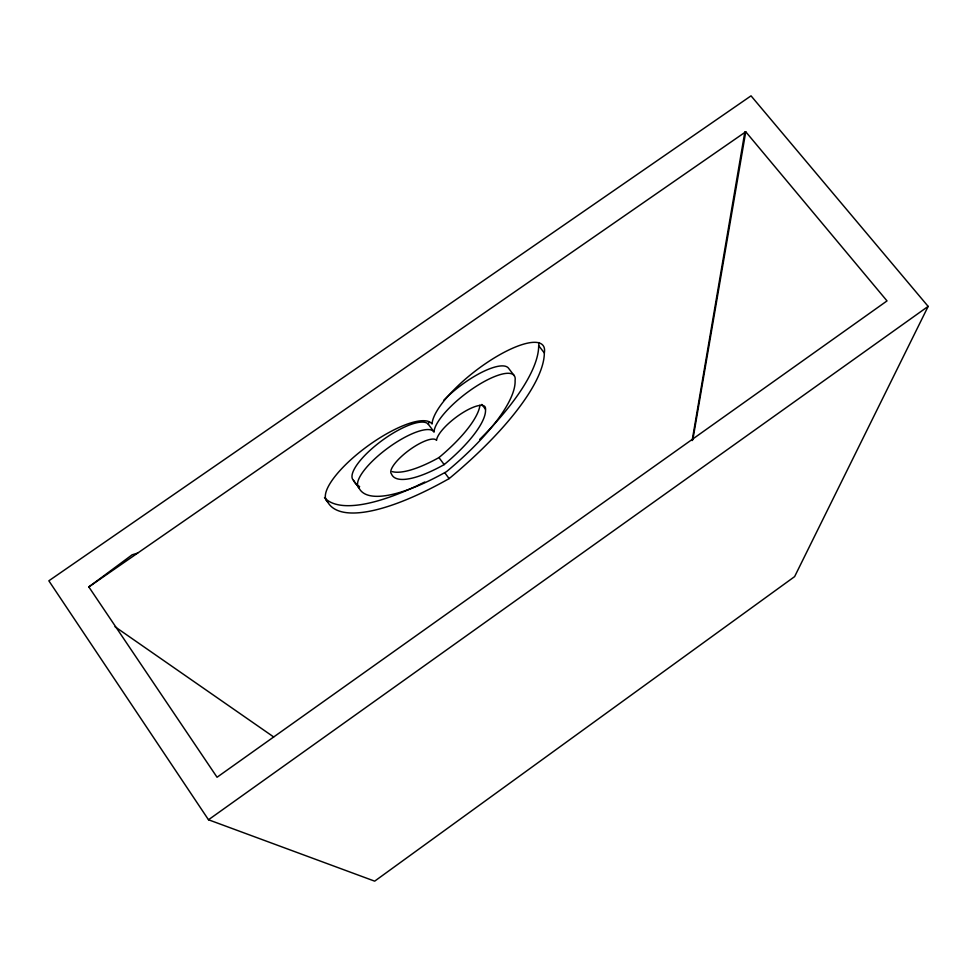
<?xml version="1.0" encoding="UTF-8"?>
<svg xmlns="http://www.w3.org/2000/svg" width="977" height="977" viewBox="0 0 977 977"><rect width="100%" height="100%" fill="white"/><g stroke="black" fill="none" stroke-linecap="round" stroke-linejoin="round"><path stroke-width="1.47" d="M692.143 440.578L744.877 131.822M692.827 439.821L745.756 131.785L887.018 300.904L217.053 777.252L88.834 586.921L132.139 554.802L137.684 553.08M928.15 306.387L794.619 576.613L374.667 881.156L208.492 819.764L48.85 580.802L751.032 95.844L928.15 306.387L208.492 819.764M88.834 586.921L745.756 131.785M115.054 626.77L273.67 736.951M538.889 342.536A69.025 21.372 -37.6 0 1 538.669 345.638L544.323 352.953A192.469 59.328 -36.2 0 1 449.127 478.608A190.283 58.07 -37.5 0 1 327.637 501.909L324.498 497.549M514.305 375.754L508.687 368.414A49.705 15.217 -37.3 0 0 443.643 400.411M481.832 404.417L485.484 409.241A82.801 24.718 -36.5 0 1 444.169 464.6A82.19 24.437 -37 0 1 391.496 473.979A28.125 8.402 -36.4 0 1 408.557 450.605A28.125 8.402 -36.4 0 1 436.56 440.358A29.933 8.903 -37 0 1 462.097 413.112A29.933 8.903 -37 0 1 485.484 409.241M428.439 424.397L433.996 431.846A49.754 14.973 -37.3 0 1 476.727 385.976A49.754 14.973 -37.3 0 1 515.087 380.419A138.062 41.901 -36.3 0 1 446.489 471.659A136.756 41.217 -37.2 0 1 358.938 487.865L353.479 480.354A46.798 14.447 -36.2 0 1 381.128 441.201A46.798 14.447 -36.2 0 1 428.439 424.397A49.705 15.217 -37.3 0 1 428.83 422.015M392.217 471.622A82.105 24.828 -37 0 0 438.954 457.578L444.169 464.6M444.901 472.917L449.127 478.608M327.637 501.909A65.227 20.065 -36.1 0 1 365.557 447.625A65.227 20.065 -36.1 0 1 432.042 423.994A69.111 21.03 -37.5 0 1 491.785 359.487A69.111 21.03 -37.5 0 1 544.323 352.953M358.938 487.865A46.859 14.215 -36.3 0 1 386.77 448.87A46.859 14.215 -36.3 0 1 433.996 431.846M424.739 482.027A190.051 59.011 -37.5 0 1 417.179 485.679M415.933 486.265A190.051 59.011 -37.5 0 1 325.988 499.088M538.669 345.638A192.237 60.305 -36.2 0 1 479.731 439.418M359.646 486.57A136.597 41.889 -37.2 0 1 353.479 480.354M479.963 405.162A82.703 25.121 -36.5 0 1 438.954 457.578"/></g></svg>
